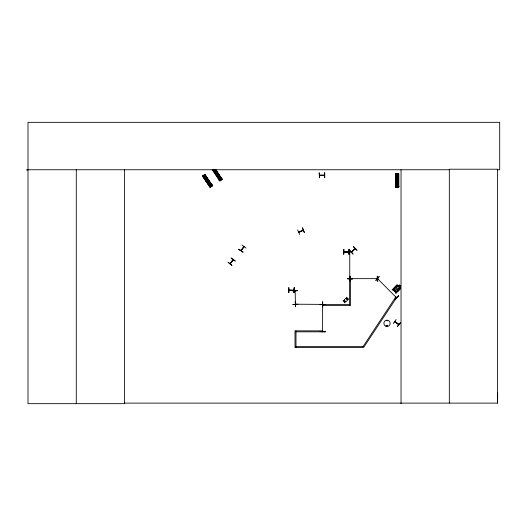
<?xml version="1.0" encoding="UTF-8"?>
<svg xmlns="http://www.w3.org/2000/svg" width="526" height="526" viewBox="0 0 526 526"><rect width="100%" height="100%" fill="white"/><g stroke="black" fill="none" stroke-linecap="round" stroke-linejoin="round"><path stroke-width="0.79" d="M497.241 169.76L499.7 169.76L499.7 122.334L27.996 122.334L27.996 403.666L124.636 403.666L124.57 403.113L497.603 403.113L497.675 392.942M298.636 232.15L299.143 232.163M302.7 230.289L303.265 230.263L298.814 232.288M396.236 297.387L396.696 297.565M398.872 324.463L394.691 321.662L398.767 324.601M322.839 331.518L322.832 331.091M349.961 252.368L349.954 251.836M349.737 278.247L349.757 278.741M386.748 320.696L387.287 320.761L386.781 320.63M386.682 325.653C387.583 324.621 387.182 326.672 386.735 325.732M387.511 325.653C386.242 327.126 386.755 324.2 387.458 325.535M230.066 263.664L233.248 259.759M232.696 260.054C234.274 257.661 225.641 270.121 233.209 259.732M377.543 278.655L377.938 279.05M211.248 186.263L210.643 185.961M352.072 251.829L351.48 252.092L355.195 248.699M354.636 248.936L355.03 248.542M295.178 290.891L295.402 304.067M399.444 287.097L400.358 288.59L397.926 291.023L396.63 291.516L393.895 288.781L394.428 287.525L396.86 285.092L392.1 289.872L392.383 290.161L392.843 289.701L395.933 292.785L395.835 293.403L399.786 289.445L399.504 289.162M397.952 290.996L396.637 291.457L393.954 288.774L394.454 287.498M397.472 186.506L397.097 186.474L397.446 186.539L397.137 187.026M233.176 259.752L230.237 263.73M240.941 250.527L243.893 246.523M241.342 250.323L240.915 250.567M243.788 247.003L243.84 246.562M244.044 246.674L241.079 250.678M295.54 304.206L296 304.429M377.181 278.865L376.649 278.872L377.089 278.872M319.479 175.158L324.509 175.158L324.055 175.105M288.984 290.056L293.962 290.234M351.532 252L354.997 248.574M355.116 248.772L351.631 252.224M396.216 297.407L396.663 297.525L363.834 347.167L363.019 346.627L295.993 346.627M398.517 324.174C399.517 325.246 394.145 320.156 395.026 321.965M393.244 323.608L396.203 319.545M397.354 326.574L400.516 322.655L397.347 326.567M231.065 258.174L235.168 261.074M238.791 249.35L243.005 252.112L238.804 249.337M241.94 245.083L245.997 248.055M241.145 250.639L244.084 246.655M344.491 251.967L344.03 251.75M348.948 251.698L348.436 251.993M295.592 304.206L322.458 304.383M376.636 278.668L377.195 278.668L376.741 278.872M319.479 175.336L324.404 175.388M377.846 278.99L377.602 278.747M394.921 299.465L398.452 295.882M349.764 250.376L353.117 254.13L349.737 250.402M353.511 246.628L357.055 250.198M396.86 285.171L397.551 285.145L398.353 286.006L399.254 285.112M398.32 285.966L399.241 285.046L400.411 286.21L399.484 287.13M400.339 286.203L399.418 287.124L399.701 288.005L398.024 289.681L396.722 289.813L395.637 288.728L395.769 287.426L397.446 285.75L398.327 286.032M400.266 287.86L400.339 288.616M397.893 290.983L400.306 288.564M220.762 180.043L221.032 179.846L220.493 179.583M298.722 232.084L303.14 230.066M202.471 175.96L204.877 174.343L212.425 185.671L210.025 187.289L202.477 175.954L210.078 187.256M203.398 177.006L205.488 175.612M213.161 170.634L214.733 169.589M203.91 177.768L206.001 176.374M213.674 171.404L215.765 170.01M204.673 178.919L206.764 177.525M214.444 172.554L216.534 171.16M205.357 179.945L207.448 178.551M215.121 173.573L217.212 172.18M206.12 181.095L208.211 179.695M215.89 174.724L217.981 173.33M209.414 186.02L211.505 184.626M219.184 179.655L221.275 178.255M209.289 186.585L212.077 184.725M209.348 186.671L212.136 184.81M219.053 180.214L221.84 178.353M219.112 180.306L221.9 178.445M219.796 180.918L222.202 179.3M322.642 304.666L322.589 331.479M297.631 229.941L299.688 234.53M303.305 230.263L298.709 232.308M304.291 232.42L302.43 227.745L304.324 232.407M398.701 324.575L394.697 321.708M322.004 304.186L322.431 304.416M348.883 251.678L343.945 252.007L348.962 251.928M345.043 252.092L347.929 252.026M377.175 276.242L377.28 281.265M350.382 278.865L350.835 278.662L350.29 278.872M352.361 278.977L347.331 278.754L352.361 279.004M295.25 301.786L295.559 306.809L295.27 301.786M320.216 304.613L325.246 304.58M322.648 305.172L322.846 304.679M322.477 306.809L322.51 301.779M325.246 331.821L320.216 331.597L325.246 331.847M320.216 331.636L325.246 331.604M292.778 290.812L297.801 290.687L292.778 290.845M297.808 304.324L292.785 304.442L297.808 304.284M26.3 169.957L27.996 169.951M27.996 169.76L449.322 169.76M324.509 172.732L324.575 177.762M396.039 174.98L398.55 174.98M319.986 175.158L319.532 175.336L324.509 175.336M396.039 175.901L398.55 175.901M396.039 177.288L398.55 177.288M319.479 177.762L319.223 172.732L319.413 177.762M396.039 178.511L398.55 178.511M396.039 179.892L398.55 179.892M396.039 185.823L398.55 185.823M395.618 186.217L398.971 186.217M395.618 186.322L398.971 186.322M396.039 187.203L398.747 187.203L398.747 173.587L395.841 173.6L395.854 187.217L395.907 173.6M395.841 187.217L396.729 187.217M397.097 187.223L397.492 187.223M350.329 278.668L377.089 278.642M288.708 287.63L288.728 292.66M294.29 287.63L294.047 292.66L294.08 287.63M289.037 290.234L294.014 290.286M294.014 292.66L294.271 287.63M349.54 304.587L322.727 304.587L322.727 305.567L350.513 305.567L350.513 278.754L349.54 278.754L349.54 305.567M295.993 331.827L322.806 331.827L322.806 330.854L295.014 330.854L295.014 347.607L363.019 347.607L363.019 346.627L395.782 296.947L396.597 297.486M396.834 285.118L397.551 285.145M296.046 304.159L295.559 304.409M396.466 297.65L377.583 278.695L377.905 279.01M231.21 257.97L235.28 260.922M238.935 249.153L242.986 252.138M322.629 331.518L322.642 331.078M399.214 285.066L400.385 286.236M397.511 285.217L400.194 287.9M353.367 246.773L356.924 250.33M393.257 289.287L397.518 285.467L393.205 289.339L396.262 292.403L400.148 288.077L396.321 292.344M215.535 169.306L222.15 179.333M215.39 169.405L222.057 179.392L215.371 169.418M215.206 169.523L221.88 179.517M215.121 169.582L221.794 179.57M215.075 169.609L221.748 179.603M214.983 169.674L221.63 179.682M221.315 179.892L220.677 180.319M213.858 170.437L220.072 179.767M213.806 170.47L220.032 179.8M213.227 169.898L220.361 180.543M213.135 169.957L220.249 180.615M212.642 169.326L220.21 180.642M212.511 169.411L220.124 180.701M219.98 180.799L212.399 169.49L219.934 180.826M212.234 169.596L219.848 180.885M204.824 174.376L212.386 185.698M204.713 174.454L212.274 185.777M212.162 185.849L204.601 174.527L212.109 185.882M204.916 175.276L211.978 185.974M205.041 176.157L211.268 185.481M211.544 186.257L210.906 186.684M203.595 176.171L210.748 186.802M203.036 175.585L210.617 186.894M203.016 175.599L210.578 186.921M202.924 175.658L210.433 187.019M202.793 175.743L210.341 187.072M202.747 175.776L210.301 187.105M202.628 175.855L210.209 187.164M348.935 249.271L349.073 254.295M377.431 276.242L377.464 281.265M350.224 276.242L350.296 281.272L350.007 276.242M349.757 252.329L349.757 251.875L349.757 278.688M322.701 301.779L322.727 306.803M497.603 403.113L497.603 169.214L449.322 169.214L449.322 403.113M401.036 169.76L401.036 403.666M398.688 173.587L398.688 187.203M398.55 173.587L398.55 187.203M398.419 175.191L398.419 178.393M398.419 179.997L398.419 185.599M398.353 175.191L398.366 178.393M398.366 179.997L398.353 185.599M398.36 185.823L398.36 187.203M398.261 175.191L398.248 178.393M398.261 179.997L398.202 185.599M398.09 173.587L398.09 187.203M398.037 173.587L398.064 187.203M397.866 175.191L397.926 178.393M397.926 179.997L397.866 185.599M397.682 187.203L396.913 187.203M396.663 175.204L396.729 178.406M396.729 180.004L396.716 185.612M396.551 173.6L396.551 187.217L396.505 173.6M396.334 173.6L396.334 187.217M396.229 173.6L396.242 187.217M396.177 173.6L396.177 187.217M396.039 173.6L396.019 187.217M324.766 172.732L324.766 177.762M295.993 330.854L295.993 347.607M288.919 287.63L288.919 292.66M124.563 169.76L124.563 403.666M76.283 169.76L76.283 403.666M206.238 179.708C207.053 181.792 207.796 178.104 206.238 179.708M216.002 173.343C216.824 175.428 217.56 171.732 216.002 173.343M396.755 179.057C397.439 181.194 398.412 177.551 396.755 179.057M228.106 262.237L232.005 265.42L228.087 262.27M379.174 276.61L375.84 280.378L379.174 276.61M398.406 295.836L395.072 299.61L398.406 295.836M343.307 300.74L343.024 301.023L344.563 301.391L344.898 302.904L344.892 301.437L346.358 301.444L344.846 301.082L344.504 299.544L344.517 301.036L343.307 300.74M345.615 298.433L345.326 298.722L346.871 299.084L347.206 300.596L347.193 299.13L348.666 299.136L347.147 298.775L346.805 297.243L346.825 298.729L345.615 298.433M398.031 286.335L396.354 288.005L397.446 289.096L399.116 287.42L398.031 286.335M399.273 285.48L398.971 285.782L399.668 286.479L399.97 286.177L399.273 285.48M343.873 249.377L343.721 254.406L343.84 249.377M349.179 249.265L349.008 254.295L349.179 249.265M352.354 251.527L347.331 251.842L352.354 251.527M325.246 304.37L320.216 304.685L325.246 304.37M221.518 179.754L214.851 169.76L221.479 179.78M211.886 186.033L204.305 174.724L211.846 186.059M385.453 326.021A3.143 3.143 0 0 0 390.16 323.299A3.143 3.143 0 0 0 385.453 320.584A3.143 3.143 0 0 0 385.453 326.021"/></g></svg>
